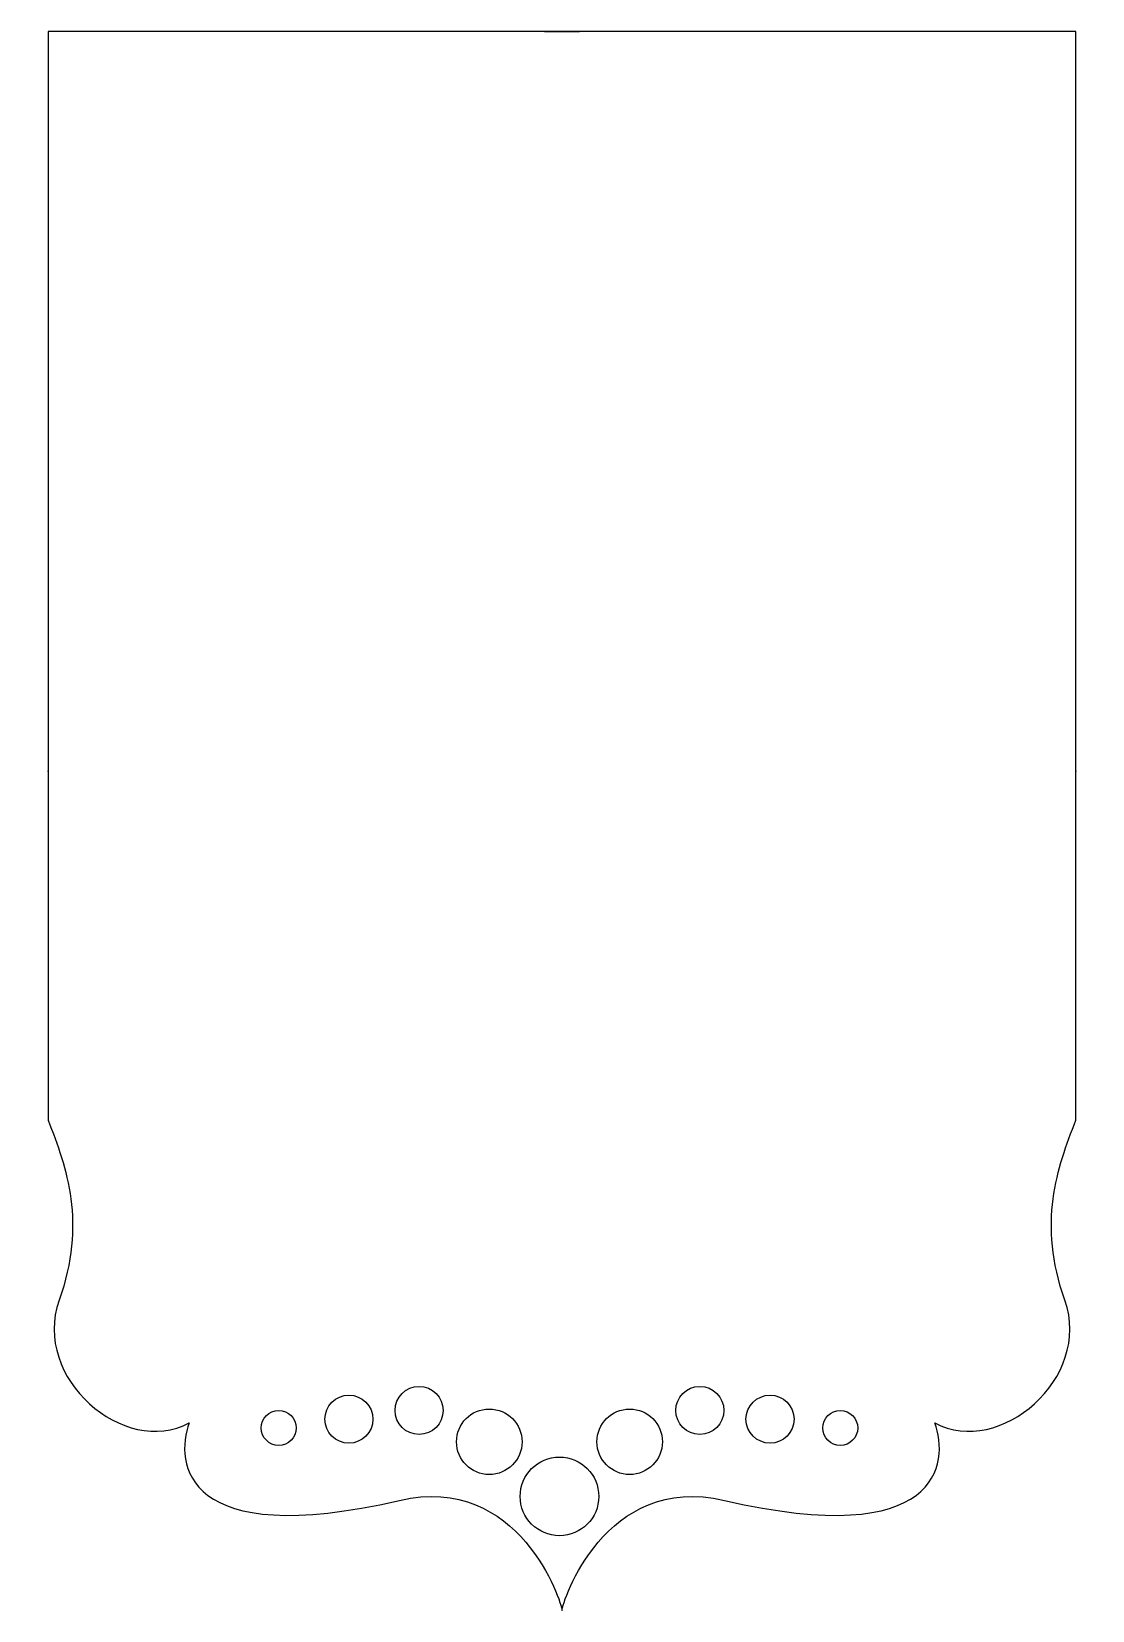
# Model space of a CAD drawing. Header units: centimetres. Extents: x -4.2 to 4.2, y -6.2 to 6.2.
import ezdxf

# ---------------------------------------------------------------- set-up
doc = ezdxf.new("R2010")
doc.units = ezdxf.units.CM
doc.header["$MEASUREMENT"] = 0
doc.layers.add('Camada 1', color=7, linetype='Continuous')

msp = doc.modelspace()

# ---------------------------------------------------------------- linework, layer by layer
at = {"layer": 'Camada 1'}
for points, knots in [([(-0.13745, 6.19825), (-0.13745, 6.19825), (4.03286, 6.19825), (4.03286, 6.19825), (4.03286, 6.19825), (4.03286, 6.19825), (4.03286, 0.38956), (4.03286, 0.38956), (4.03286, 0.38956), (4.03286, 0.38956), (4.03286, 0.39488), (4.03286, 0.39488), (4.03286, 0.39488), (4.03286, 0.39488), (4.03286, -2.34935), (4.03286, -2.34935), (4.03286, -2.34935), (3.88816, -2.72249), (3.73108, -3.15445), (3.94708, -3.76323), (3.94708, -3.76323), (4.16308, -4.37201), (3.43651, -5.0004), (2.92592, -4.72547), (2.92592, -4.72547), (3.04377, -5.03966), (2.96521, -5.72697), (1.2764, -5.33425), (1.2764, -5.33425), (0.33451, -5.1152), (0, -6.13938), (0, -6.19827), (0, -6.19827), (0, -6.13935), (-0.33454, -5.11517), (-1.2764, -5.33425), (-1.2764, -5.33425), (-2.96521, -5.72697), (-3.04376, -5.03966), (-2.92594, -4.72547), (-2.92594, -4.72547), (-3.43651, -5.0004), (-4.16308, -4.37201), (-3.94707, -3.76323), (-3.94707, -3.76323), (-3.73106, -3.15445), (-3.88816, -2.72247), (-4.03286, -2.34935), (-4.03286, -2.34935), (-4.03286, -2.34935), (-4.03286, 0.3949), (-4.03286, 0.3949), (-4.03286, 0.3949), (-4.03286, 0.3949), (-4.03286, 0.38958), (-4.03286, 0.38958), (-4.03286, 0.38958), (-4.03286, 0.38958), (-4.03286, 6.19825), (-4.03286, 6.19825), (-4.03286, 6.19825), (-4.03286, 6.19825), (0.13745, 6.19825), (0.13745, 6.19825), (0.13745, 6.19825), (0.13745, 6.19825), (-0.13745, 6.19825), (-0.13745, 6.19825)], [0, 0, 0, 0, 0.05555556, 0.05555556, 0.05555556, 0.05555556, 0.11111111, 0.11111111, 0.11111111, 0.11111111, 0.16666667, 0.16666667, 0.16666667, 0.16666667, 0.22222222, 0.22222222, 0.22222222, 0.22222222, 0.27777778, 0.27777778, 0.27777778, 0.27777778, 0.33333333, 0.33333333, 0.33333333, 0.33333333, 0.38888889, 0.38888889, 0.38888889, 0.38888889, 0.44444444, 0.44444444, 0.44444444, 0.44444444, 0.5, 0.5, 0.5, 0.5, 0.55555556, 0.55555556, 0.55555556, 0.55555556, 0.61111111, 0.61111111, 0.61111111, 0.61111111, 0.66666667, 0.66666667, 0.66666667, 0.66666667, 0.72222222, 0.72222222, 0.72222222, 0.72222222, 0.77777778, 0.77777778, 0.77777778, 0.77777778, 0.83333333, 0.83333333, 0.83333333, 0.83333333, 0.88888889, 0.88888889, 0.88888889, 0.88888889, 1, 1, 1, 1]), ([(-1.12173, -4.81675), (-1.01756, -4.81675), (-0.93311, -4.73232), (-0.93311, -4.62813), (-0.93311, -4.62813), (-0.93311, -4.52394), (-1.01757, -4.43951), (-1.12173, -4.43951), (-1.12173, -4.43951), (-1.22592, -4.43951), (-1.31035, -4.52391), (-1.31035, -4.62813), (-1.31035, -4.62813), (-1.31035, -4.73232), (-1.22589, -4.81675), (-1.12173, -4.81675)], [0, 0, 0, 0, 0.2, 0.2, 0.2, 0.2, 0.4, 0.4, 0.4, 0.4, 0.6, 0.6, 0.6, 0.6, 1, 1, 1, 1]), ([(1.2705, -4.62816), (1.2705, -4.52397), (1.18604, -4.43954), (1.08188, -4.43954), (1.08188, -4.43954), (0.97769, -4.43954), (0.89323, -4.52394), (0.89323, -4.62816), (0.89323, -4.62816), (0.89323, -4.73235), (0.97769, -4.81678), (1.08188, -4.81678), (1.08188, -4.81678), (1.18605, -4.81675), (1.2705, -4.73232), (1.2705, -4.62816)], [0, 0, 0, 0, 0.2, 0.2, 0.2, 0.2, 0.4, 0.4, 0.4, 0.4, 0.6, 0.6, 0.6, 0.6, 1, 1, 1, 1]), ([(-1.67264, -4.88533), (-1.56845, -4.88533), (-1.48402, -4.8009), (-1.48402, -4.69673), (-1.48402, -4.69673), (-1.48402, -4.59254), (-1.56848, -4.50808), (-1.67264, -4.50808), (-1.67264, -4.50808), (-1.77681, -4.50808), (-1.86126, -4.59254), (-1.86126, -4.69673), (-1.86126, -4.69673), (-1.86126, -4.8009), (-1.77681, -4.88533), (-1.67264, -4.88533)], [0, 0, 0, 0, 0.2, 0.2, 0.2, 0.2, 0.4, 0.4, 0.4, 0.4, 0.6, 0.6, 0.6, 0.6, 1, 1, 1, 1]), ([(1.82144, -4.69674), (1.82144, -4.59255), (1.73698, -4.50809), (1.63282, -4.50809), (1.63282, -4.50809), (1.52863, -4.50809), (1.44417, -4.59255), (1.44417, -4.69674), (1.44417, -4.69674), (1.44417, -4.80091), (1.52863, -4.88534), (1.63282, -4.88534), (1.63282, -4.88534), (1.73696, -4.88533), (1.82144, -4.8009), (1.82144, -4.69674)], [0, 0, 0, 0, 0.2, 0.2, 0.2, 0.2, 0.4, 0.4, 0.4, 0.4, 0.6, 0.6, 0.6, 0.6, 1, 1, 1, 1]), ([(-2.22353, -4.9025), (-2.14781, -4.9025), (-2.08637, -4.84109), (-2.08637, -4.76531), (-2.08637, -4.76531), (-2.08637, -4.68953), (-2.14781, -4.62812), (-2.22353, -4.62812), (-2.22353, -4.62812), (-2.29928, -4.62812), (-2.36072, -4.68953), (-2.36072, -4.76531), (-2.36072, -4.76531), (-2.36072, -4.84109), (-2.29928, -4.9025), (-2.22353, -4.9025)], [0, 0, 0, 0, 0.2, 0.2, 0.2, 0.2, 0.4, 0.4, 0.4, 0.4, 0.6, 0.6, 0.6, 0.6, 1, 1, 1, 1]), ([(-0.57084, -5.13132), (-0.42876, -5.13132), (-0.31361, -5.01615), (-0.31361, -4.87409), (-0.31361, -4.87409), (-0.31361, -4.73198), (-0.42878, -4.61684), (-0.57084, -4.61684), (-0.57084, -4.61684), (-0.71287, -4.61684), (-0.82804, -4.73199), (-0.82804, -4.87409), (-0.82804, -4.87409), (-0.82804, -5.01617), (-0.71287, -5.13132), (-0.57084, -5.13132)], [0, 0, 0, 0, 0.2, 0.2, 0.2, 0.2, 0.4, 0.4, 0.4, 0.4, 0.6, 0.6, 0.6, 0.6, 1, 1, 1, 1]), ([(0.78822, -4.87409), (0.78822, -4.73198), (0.6731, -4.61684), (0.53099, -4.61684), (0.53099, -4.61684), (0.38899, -4.61684), (0.27379, -4.73199), (0.27379, -4.87409), (0.27379, -4.87409), (0.27379, -5.01614), (0.38899, -5.13132), (0.53099, -5.13132), (0.53099, -5.13132), (0.6731, -5.13132), (0.78822, -5.01617), (0.78822, -4.87409)], [0, 0, 0, 0, 0.2, 0.2, 0.2, 0.2, 0.4, 0.4, 0.4, 0.4, 0.6, 0.6, 0.6, 0.6, 1, 1, 1, 1]), ([(2.32087, -4.76532), (2.32087, -4.68957), (2.25946, -4.62813), (2.18368, -4.62813), (2.18368, -4.62813), (2.1079, -4.62813), (2.04649, -4.68954), (2.04649, -4.76532), (2.04649, -4.76532), (2.04649, -4.8411), (2.1079, -4.90251), (2.18368, -4.90251), (2.18368, -4.90251), (2.25946, -4.90251), (2.32087, -4.84107), (2.32087, -4.76532)], [0, 0, 0, 0, 0.2, 0.2, 0.2, 0.2, 0.4, 0.4, 0.4, 0.4, 0.6, 0.6, 0.6, 0.6, 1, 1, 1, 1]), ([(-0.01992, -5.61146), (0.15058, -5.61146), (0.28874, -5.47327), (0.28874, -5.30282), (0.28874, -5.30282), (0.28874, -5.13232), (0.15057, -4.99413), (-0.01992, -4.99413), (-0.01992, -4.99413), (-0.19034, -4.99413), (-0.32858, -5.13232), (-0.32858, -5.30282), (-0.32858, -5.30282), (-0.32859, -5.47326), (-0.19034, -5.61146), (-0.01992, -5.61146)], [0, 0, 0, 0, 0.2, 0.2, 0.2, 0.2, 0.4, 0.4, 0.4, 0.4, 0.6, 0.6, 0.6, 0.6, 1, 1, 1, 1])]:
    msp.add_open_spline(points, degree=3, knots=knots, dxfattribs=at)

doc.saveas('drawing.dxf')
